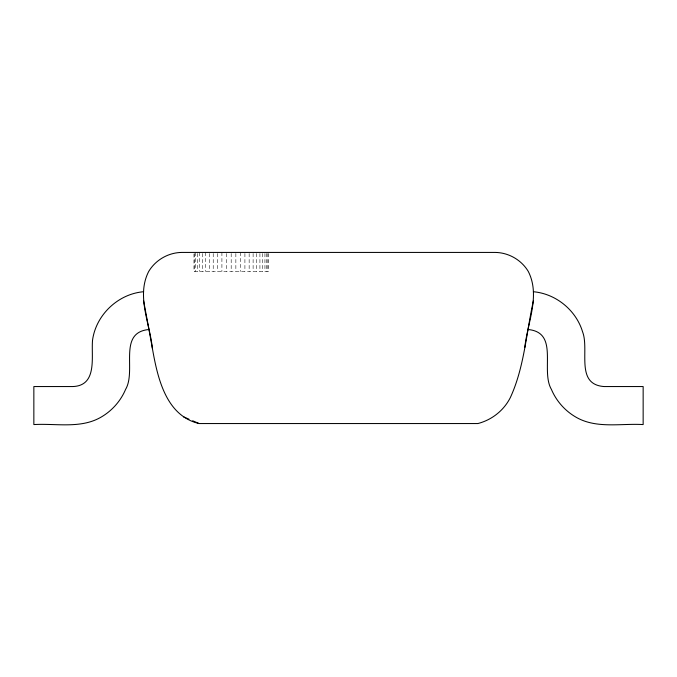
<?xml version="1.0" encoding="UTF-8"?>
<svg xmlns="http://www.w3.org/2000/svg" width="677" height="677" viewBox="0 0 677 677"><rect width="100%" height="100%" fill="white"/><g stroke="black" fill="none" stroke-linecap="round" stroke-linejoin="round"><path stroke-width="0.51" stroke-dasharray="3.38 2.54" d="M268.414 253.486L268.414 271.443L193.96 271.443L193.96 253.486M267.821 253.486L267.821 271.443M266.662 253.486L266.662 271.443M264.935 253.486L264.935 271.443M262.676 253.486L262.676 271.443M259.926 253.486L259.926 271.443M256.718 253.486L256.718 271.443M253.113 253.486L253.113 271.443M249.153 253.486L249.153 271.443M244.913 253.486L244.913 271.443M240.462 252.428L240.462 271.443M235.858 253.486L235.858 271.443M231.187 253.486L231.187 271.443M226.507 253.486L226.507 271.443M221.912 252.428L221.912 271.443M217.452 253.486L217.452 271.443M213.221 253.486L213.221 271.443M209.261 253.486L209.261 271.443M205.656 252.428L205.656 271.443M202.448 253.486L202.448 271.443M199.698 252.428L199.698 271.443M197.439 253.486L197.439 271.443M195.712 252.428L195.712 271.443M194.544 253.486L194.544 271.443"/><path stroke-width="1.02" d="M524.777 347.546C527.476 322.54 540.576 295.688 528.288 271.443C521.4 259.96 508.749 252.656 495.361 252.428L181.639 252.428C168.251 252.656 155.6 259.96 148.712 271.443C136.187 295.798 149.812 323.225 152.35 348.223C157.47 377.199 165.67 415.771 199.106 423.548L477.894 423.548C491.832 419.918 503.781 410.533 510.297 397.661C524.353 367.289 526.198 333.135 533.383 300.859M143.617 291.728C118.136 293.869 96.041 314.797 92.546 340.125C91.065 356.5 97.793 385.585 72.913 386.55L33.85 386.55L33.85 424.572C56.208 423.243 81.012 429.066 101.432 416.93C112.187 410.626 120.76 400.852 125.609 389.36C136.72 370.378 117.502 332.449 148.965 329.504L152.35 348.223M528.035 329.504C559.498 332.449 540.28 370.378 551.391 389.36C556.24 400.852 564.813 410.626 575.568 416.93C595.988 429.066 620.792 423.243 643.15 424.572L643.15 386.55L604.087 386.55C574.951 384.443 589.565 349.992 582.609 331.916C576.127 310.218 555.935 293.733 533.383 291.728M183.484 416.812L188.993 419.19M192.674 420.772L199.106 423.548M143.617 300.859L148.974 329.504"/></g></svg>
